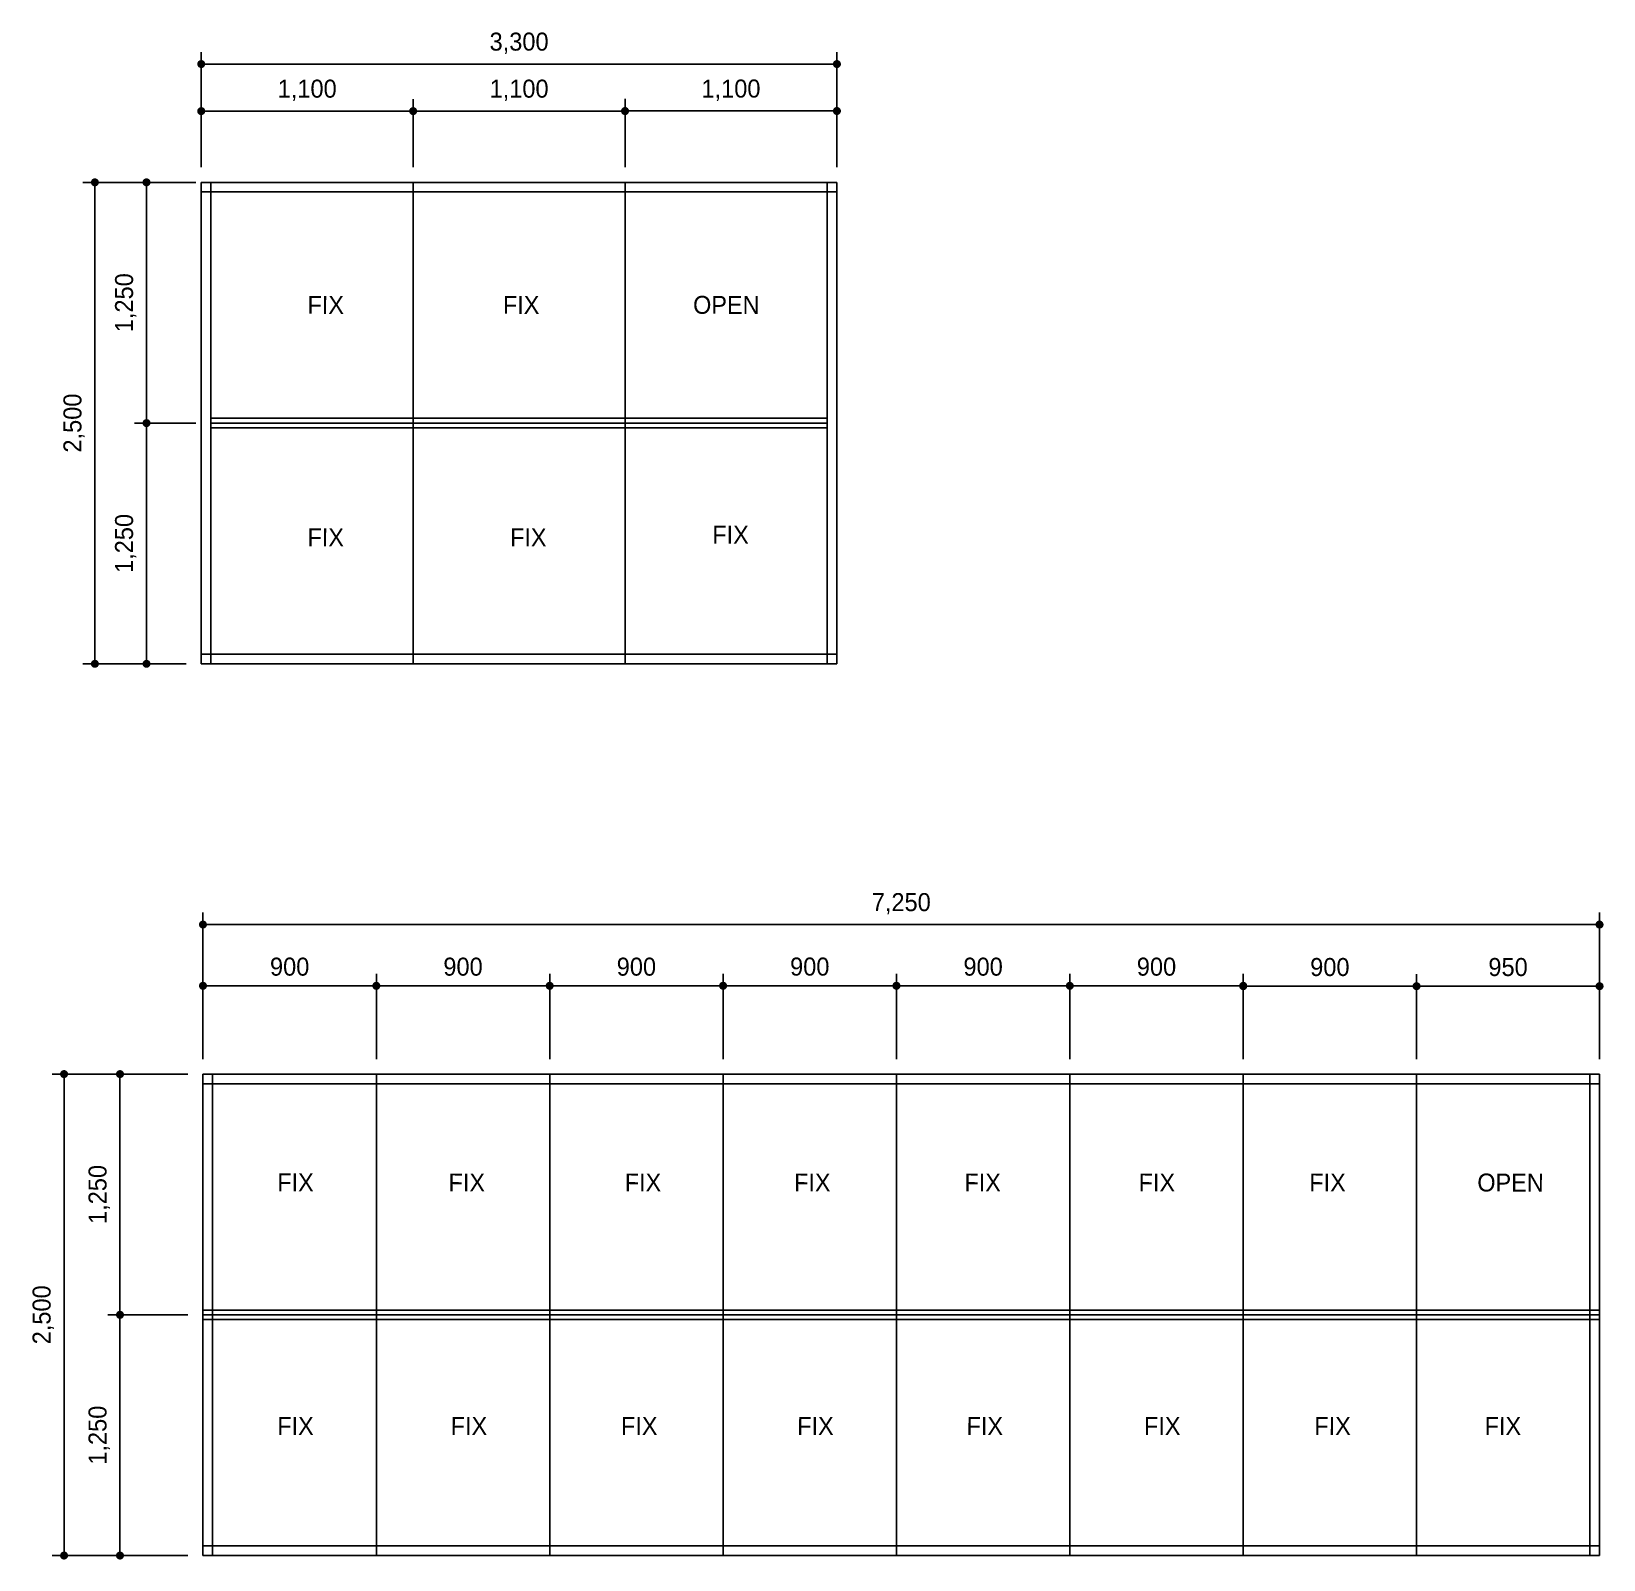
# Model space of a CAD drawing. Header units: millimetres. Extents: x -224448 to 1592092, y -164641 to 319001.
# Drawn here: x 71216 to 79377, y 131897 to 139832 of the extents above; entities that cross this region are included whole.
import ezdxf
from ezdxf.enums import TextEntityAlignment as Align

# ---------------------------------------------------------------- set-up
doc = ezdxf.new("R2010")
doc.units = ezdxf.units.MM
doc.layers.get('Defpoints').update_dxf_attribs({"color": 35})
doc.layers.add('I-TEXT', color=7, linetype='Continuous')
doc.styles.add('GHS', font='Dotum.ttf')
doc.styles.add('NTOP', font='Dotum.ttf')
doc.dimstyles.new('HOON DIM', dxfattribs={"dimscale": 52, "dimtxt": 1.8, "dimasz": 0.8, "dimexe": 1.2, "dimexo": 1.5, "dimgap": 1, "dimtad": 1, "dimdec": 0, "dimzin": 0, "dimdsep": 46, "dimlunit": 6, "dimtxsty": 'GHS', "dimblk": 'DOT', "dimcen": 3, "dimclrd": 6, "dimclre": 6, "dimclrt": 3, "dimadec": 0, "dimazin": 0, "dimtm": 1e-09, "dimtfac": 1, "dimtdec": 0, "dimtix": 1, "dimtmove": 2, "dimatfit": 3, "dimldrblk": 'DOT', "dimfxl": 1, "dimtolj": 1, "dimtzin": 0, "dimarcsym": 0})

# ---------------------------------------------------------------- blocks, each defined once
blk = doc.blocks.new('_Dot')
at = {"color": 0, "linetype": 'ByBlock', "lineweight": -2}
blk.add_line((-0.5, 0), (-1, 0), dxfattribs=at)
at = {"color": 0, "linetype": 'ByBlock', "const_width": 0.5}
blk.add_lwpolyline([(-0.25, 0, 1), (0.25, 0, 1)], format="xyb", close=True, dxfattribs=at)
blk = doc.blocks.new('*D1069')
at = {"color": 6, "lineweight": -2, "transparency": 16777216}
for p, q in [((72097.6, 139126.2), (72097.6, 139724.9)), ((75397.6, 139126.2), (75397.6, 139724.9)), ((72139.2, 139662.5), (75356, 139662.5))]:
    blk.add_line(p, q, dxfattribs=at)
at = {"layer": 'Defpoints', "color": 0, "transparency": 16777216}
for p in [(75397.6, 139662.5), (72097.6, 139048.2), (75397.6, 139048.2)]:
    blk.add_point(p, dxfattribs=at)
at = {"color": 6, "lineweight": -2, "transparency": 16777216, "xscale": 41.6, "yscale": 41.6, "zscale": 41.6, "rotation": 180}
blk.add_blockref('_Dot', (72097.6, 139662.5), dxfattribs=at)
at = {"color": 6, "lineweight": -2, "transparency": 16777216, "xscale": 41.6, "yscale": 41.6, "zscale": 41.6}
blk.add_blockref('_Dot', (75397.6, 139662.5), dxfattribs=at)
at = {"color": 3, "transparency": 16777216, "insert": (73747.6, 139770.4), "char_height": 93.6, "attachment_point": 5, "style": 'GHS'}
blk.add_mtext('\\A1;3,300', dxfattribs=at)
blk = doc.blocks.new('*D1070')
at = {"color": 6, "lineweight": -2, "transparency": 16777216}
for p, q in [((72097.6, 139126.2), (72097.6, 139480.5)), ((73197.6, 139126.2), (73197.6, 139480.5)), ((72139.2, 139418.1), (73156, 139418.1))]:
    blk.add_line(p, q, dxfattribs=at)
at = {"layer": 'Defpoints', "color": 0, "transparency": 16777216}
for p in [(73197.6, 139418.1), (72097.6, 139048.2), (73197.6, 139048.2)]:
    blk.add_point(p, dxfattribs=at)
at = {"color": 6, "lineweight": -2, "transparency": 16777216, "xscale": 41.6, "yscale": 41.6, "zscale": 41.6, "rotation": 180}
blk.add_blockref('_Dot', (72097.6, 139418.1), dxfattribs=at)
at = {"color": 6, "lineweight": -2, "transparency": 16777216, "xscale": 41.6, "yscale": 41.6, "zscale": 41.6}
blk.add_blockref('_Dot', (73197.6, 139418.1), dxfattribs=at)
at = {"color": 3, "transparency": 16777216, "insert": (72647.6, 139526), "char_height": 93.6, "attachment_point": 5, "style": 'GHS'}
blk.add_mtext('\\A1;1,100', dxfattribs=at)
blk = doc.blocks.new('*D1071')
at = {"color": 6, "lineweight": -2, "transparency": 16777216}
for p, q in [((73197.6, 139126.2), (73197.6, 139480.5)), ((74297.6, 139126.2), (74297.6, 139480.5)), ((73239.2, 139418.1), (74256, 139418.1))]:
    blk.add_line(p, q, dxfattribs=at)
at = {"layer": 'Defpoints', "color": 0, "transparency": 16777216}
for p in [(74297.6, 139418.1), (73197.6, 139048.2), (74297.6, 139048.2)]:
    blk.add_point(p, dxfattribs=at)
at = {"color": 6, "lineweight": -2, "transparency": 16777216, "xscale": 41.6, "yscale": 41.6, "zscale": 41.6, "rotation": 180}
blk.add_blockref('_Dot', (73197.6, 139418.1), dxfattribs=at)
at = {"color": 6, "lineweight": -2, "transparency": 16777216, "xscale": 41.6, "yscale": 41.6, "zscale": 41.6}
blk.add_blockref('_Dot', (74297.6, 139418.1), dxfattribs=at)
at = {"color": 3, "transparency": 16777216, "insert": (73747.6, 139526), "char_height": 93.6, "attachment_point": 5, "style": 'GHS'}
blk.add_mtext('\\A1;1,100', dxfattribs=at)
blk = doc.blocks.new('*D1072')
at = {"color": 6, "lineweight": -2, "transparency": 16777216}
for p, q in [((74297.6, 139126.2), (74297.6, 139481.1)), ((75397.6, 139126.2), (75397.6, 139481.1)), ((74339.2, 139418.7), (75356, 139418.7))]:
    blk.add_line(p, q, dxfattribs=at)
at = {"layer": 'Defpoints', "color": 0, "transparency": 16777216}
for p in [(75397.6, 139418.7), (74297.6, 139048.2), (75397.6, 139048.2)]:
    blk.add_point(p, dxfattribs=at)
at = {"color": 6, "lineweight": -2, "transparency": 16777216, "xscale": 41.6, "yscale": 41.6, "zscale": 41.6, "rotation": 180}
blk.add_blockref('_Dot', (74297.6, 139418.7), dxfattribs=at)
at = {"color": 6, "lineweight": -2, "transparency": 16777216, "xscale": 41.6, "yscale": 41.6, "zscale": 41.6}
blk.add_blockref('_Dot', (75397.6, 139418.7), dxfattribs=at)
at = {"color": 3, "transparency": 16777216, "insert": (74847.6, 139526.6), "char_height": 93.6, "attachment_point": 5, "style": 'GHS'}
blk.add_mtext('\\A1;1,100', dxfattribs=at)
blk = doc.blocks.new('*D1073')
at = {"color": 6, "lineweight": -2, "transparency": 16777216}
for p, q in [((72019.6, 139048.2), (71483.1, 139048.2)), ((71545.5, 139006.6), (71545.5, 136589.8)), ((72019.6, 136548.2), (71483.1, 136548.2))]:
    blk.add_line(p, q, dxfattribs=at)
at = {"layer": 'Defpoints', "color": 0, "transparency": 16777216}
for p in [(72097.6, 139048.2), (71545.5, 136548.2), (72097.6, 136548.2)]:
    blk.add_point(p, dxfattribs=at)
at = {"color": 6, "lineweight": -2, "transparency": 16777216, "xscale": 41.6, "yscale": 41.6, "zscale": 41.6}
for p, rotation in [((71545.5, 139048.2), 90), ((71545.5, 136548.2), 270)]:
    blk.add_blockref('_Dot', p, dxfattribs=dict(at, rotation=rotation))
at = {"color": 3, "transparency": 16777216, "insert": (71437.6, 137798.2), "char_height": 93.6, "attachment_point": 5, "rotation": 90, "style": 'GHS'}
blk.add_mtext('\\A1;2,500', dxfattribs=at)
blk = doc.blocks.new('*D1074')
at = {"color": 6, "lineweight": -2, "transparency": 16777216}
for p, q in [((72069.6, 139048.2), (71751.1, 139048.2)), ((71813.5, 137839.8), (71813.5, 139006.6)), ((72069.6, 137798.2), (71751.1, 137798.2))]:
    blk.add_line(p, q, dxfattribs=at)
at = {"layer": 'Defpoints', "color": 0, "transparency": 16777216}
for p in [(71813.5, 139048.2), (72147.6, 139048.2), (72147.6, 137798.2)]:
    blk.add_point(p, dxfattribs=at)
at = {"color": 6, "lineweight": -2, "transparency": 16777216, "xscale": 41.6, "yscale": 41.6, "zscale": 41.6}
for p, rotation in [((71813.5, 139048.2), 90), ((71813.5, 137798.2), 270)]:
    blk.add_blockref('_Dot', p, dxfattribs=dict(at, rotation=rotation))
at = {"color": 3, "transparency": 16777216, "insert": (71705.6, 138423.2), "char_height": 93.6, "attachment_point": 5, "rotation": 90, "style": 'GHS'}
blk.add_mtext('\\A1;1,250', dxfattribs=at)
blk = doc.blocks.new('*D1075')
at = {"color": 6, "lineweight": -2, "transparency": 16777216}
for p, q in [((72019.6, 137798.2), (71751.1, 137798.2)), ((71813.5, 137756.6), (71813.5, 136589.8)), ((72019.6, 136548.2), (71751.1, 136548.2))]:
    blk.add_line(p, q, dxfattribs=at)
at = {"layer": 'Defpoints', "color": 0, "transparency": 16777216}
for p in [(72097.6, 137798.2), (71813.5, 136548.2), (72097.6, 136548.2)]:
    blk.add_point(p, dxfattribs=at)
at = {"color": 6, "lineweight": -2, "transparency": 16777216, "xscale": 41.6, "yscale": 41.6, "zscale": 41.6}
for p, rotation in [((71813.5, 137798.2), 90), ((71813.5, 136548.2), 270)]:
    blk.add_blockref('_Dot', p, dxfattribs=dict(at, rotation=rotation))
at = {"color": 3, "transparency": 16777216, "insert": (71705.6, 137173.2), "char_height": 93.6, "attachment_point": 5, "rotation": 90, "style": 'GHS'}
blk.add_mtext('\\A1;1,250', dxfattribs=at)
blk = doc.blocks.new('*D1076')
at = {"color": 6, "lineweight": -2, "transparency": 16777216}
for p, q in [((72106.6, 134495.9), (72106.6, 135256.6)), ((79356.6, 134495.9), (79356.6, 135256.6)), ((72148.2, 135194.2), (79315, 135194.2))]:
    blk.add_line(p, q, dxfattribs=at)
at = {"layer": 'Defpoints', "color": 0, "transparency": 16777216}
for p in [(79356.6, 135194.2), (72106.6, 134417.9), (79356.6, 134417.9)]:
    blk.add_point(p, dxfattribs=at)
at = {"color": 6, "lineweight": -2, "transparency": 16777216, "xscale": 41.6, "yscale": 41.6, "zscale": 41.6, "rotation": 180}
blk.add_blockref('_Dot', (72106.6, 135194.2), dxfattribs=at)
at = {"color": 6, "lineweight": -2, "transparency": 16777216, "xscale": 41.6, "yscale": 41.6, "zscale": 41.6}
blk.add_blockref('_Dot', (79356.6, 135194.2), dxfattribs=at)
at = {"color": 3, "transparency": 16777216, "insert": (75731.6, 135302.1), "char_height": 93.6, "attachment_point": 5, "style": 'GHS'}
blk.add_mtext('\\A1;7,250', dxfattribs=at)
blk = doc.blocks.new('*D1077')
at = {"color": 6, "lineweight": -2, "transparency": 16777216}
for p, q in [((72106.6, 134495.9), (72106.6, 134938.7)), ((73006.6, 134495.9), (73006.6, 134938.7)), ((72148.2, 134876.3), (72965, 134876.3))]:
    blk.add_line(p, q, dxfattribs=at)
at = {"layer": 'Defpoints', "color": 0, "transparency": 16777216}
for p in [(73006.6, 134876.3), (72106.6, 134417.9), (73006.6, 134417.9)]:
    blk.add_point(p, dxfattribs=at)
at = {"color": 6, "lineweight": -2, "transparency": 16777216, "xscale": 41.6, "yscale": 41.6, "zscale": 41.6, "rotation": 180}
blk.add_blockref('_Dot', (72106.6, 134876.3), dxfattribs=at)
at = {"color": 6, "lineweight": -2, "transparency": 16777216, "xscale": 41.6, "yscale": 41.6, "zscale": 41.6}
blk.add_blockref('_Dot', (73006.6, 134876.3), dxfattribs=at)
at = {"color": 3, "transparency": 16777216, "insert": (72556.6, 134975.1), "char_height": 93.6, "attachment_point": 5, "style": 'GHS'}
blk.add_mtext('\\A1;900', dxfattribs=at)
blk = doc.blocks.new('*D1078')
at = {"color": 6, "lineweight": -2, "transparency": 16777216}
for p, q in [((73006.6, 134495.9), (73006.6, 134938.7)), ((73906.6, 134495.9), (73906.6, 134938.7)), ((73048.2, 134876.3), (73865, 134876.3))]:
    blk.add_line(p, q, dxfattribs=at)
at = {"layer": 'Defpoints', "color": 0, "transparency": 16777216}
for p in [(73906.6, 134876.3), (73006.6, 134417.9), (73906.6, 134417.9)]:
    blk.add_point(p, dxfattribs=at)
at = {"color": 6, "lineweight": -2, "transparency": 16777216, "xscale": 41.6, "yscale": 41.6, "zscale": 41.6, "rotation": 180}
blk.add_blockref('_Dot', (73006.6, 134876.3), dxfattribs=at)
at = {"color": 6, "lineweight": -2, "transparency": 16777216, "xscale": 41.6, "yscale": 41.6, "zscale": 41.6}
blk.add_blockref('_Dot', (73906.6, 134876.3), dxfattribs=at)
at = {"color": 3, "transparency": 16777216, "insert": (73456.6, 134975.1), "char_height": 93.6, "attachment_point": 5, "style": 'GHS'}
blk.add_mtext('\\A1;900', dxfattribs=at)
blk = doc.blocks.new('*D1079')
at = {"color": 6, "lineweight": -2, "transparency": 16777216}
for p, q in [((73906.6, 134495.9), (73906.6, 134938.7)), ((74806.6, 134495.9), (74806.6, 134938.7)), ((73948.2, 134876.3), (74765, 134876.3))]:
    blk.add_line(p, q, dxfattribs=at)
at = {"layer": 'Defpoints', "color": 0, "transparency": 16777216}
for p in [(74806.6, 134876.3), (73906.6, 134417.9), (74806.6, 134417.9)]:
    blk.add_point(p, dxfattribs=at)
at = {"color": 6, "lineweight": -2, "transparency": 16777216, "xscale": 41.6, "yscale": 41.6, "zscale": 41.6, "rotation": 180}
blk.add_blockref('_Dot', (73906.6, 134876.3), dxfattribs=at)
at = {"color": 6, "lineweight": -2, "transparency": 16777216, "xscale": 41.6, "yscale": 41.6, "zscale": 41.6}
blk.add_blockref('_Dot', (74806.6, 134876.3), dxfattribs=at)
at = {"color": 3, "transparency": 16777216, "insert": (74356.6, 134975.1), "char_height": 93.6, "attachment_point": 5, "style": 'GHS'}
blk.add_mtext('\\A1;900', dxfattribs=at)
blk = doc.blocks.new('*D1080')
at = {"color": 6, "lineweight": -2, "transparency": 16777216}
for p, q in [((74806.6, 134495.9), (74806.6, 134939.1)), ((75706.6, 134495.9), (75706.6, 134939.1)), ((74848.2, 134876.7), (75665, 134876.7))]:
    blk.add_line(p, q, dxfattribs=at)
at = {"layer": 'Defpoints', "color": 0, "transparency": 16777216}
for p in [(75706.6, 134876.7), (74806.6, 134417.9), (75706.6, 134417.9)]:
    blk.add_point(p, dxfattribs=at)
at = {"color": 6, "lineweight": -2, "transparency": 16777216, "xscale": 41.6, "yscale": 41.6, "zscale": 41.6, "rotation": 180}
blk.add_blockref('_Dot', (74806.6, 134876.7), dxfattribs=at)
at = {"color": 6, "lineweight": -2, "transparency": 16777216, "xscale": 41.6, "yscale": 41.6, "zscale": 41.6}
blk.add_blockref('_Dot', (75706.6, 134876.7), dxfattribs=at)
at = {"color": 3, "transparency": 16777216, "insert": (75256.6, 134975.5), "char_height": 93.6, "attachment_point": 5, "style": 'GHS'}
blk.add_mtext('\\A1;900', dxfattribs=at)
blk = doc.blocks.new('*D1081')
at = {"color": 6, "lineweight": -2, "transparency": 16777216}
for p, q in [((75706.6, 134495.9), (75706.6, 134938.7)), ((76606.6, 134495.9), (76606.6, 134938.7)), ((75748.2, 134876.3), (76565, 134876.3))]:
    blk.add_line(p, q, dxfattribs=at)
at = {"layer": 'Defpoints', "color": 0, "transparency": 16777216}
for p in [(76606.6, 134876.3), (75706.6, 134417.9), (76606.6, 134417.9)]:
    blk.add_point(p, dxfattribs=at)
at = {"color": 6, "lineweight": -2, "transparency": 16777216, "xscale": 41.6, "yscale": 41.6, "zscale": 41.6, "rotation": 180}
blk.add_blockref('_Dot', (75706.6, 134876.3), dxfattribs=at)
at = {"color": 6, "lineweight": -2, "transparency": 16777216, "xscale": 41.6, "yscale": 41.6, "zscale": 41.6}
blk.add_blockref('_Dot', (76606.6, 134876.3), dxfattribs=at)
at = {"color": 3, "transparency": 16777216, "insert": (76156.6, 134975.1), "char_height": 93.6, "attachment_point": 5, "style": 'GHS'}
blk.add_mtext('\\A1;900', dxfattribs=at)
blk = doc.blocks.new('*D1082')
at = {"color": 6, "lineweight": -2, "transparency": 16777216}
for p, q in [((76606.6, 134495.9), (76606.6, 134938.7)), ((77506.6, 134495.9), (77506.6, 134938.7)), ((76648.2, 134876.3), (77465, 134876.3))]:
    blk.add_line(p, q, dxfattribs=at)
at = {"layer": 'Defpoints', "color": 0, "transparency": 16777216}
for p in [(77506.6, 134876.3), (76606.6, 134417.9), (77506.6, 134417.9)]:
    blk.add_point(p, dxfattribs=at)
at = {"color": 6, "lineweight": -2, "transparency": 16777216, "xscale": 41.6, "yscale": 41.6, "zscale": 41.6, "rotation": 180}
blk.add_blockref('_Dot', (76606.6, 134876.3), dxfattribs=at)
at = {"color": 6, "lineweight": -2, "transparency": 16777216, "xscale": 41.6, "yscale": 41.6, "zscale": 41.6}
blk.add_blockref('_Dot', (77506.6, 134876.3), dxfattribs=at)
at = {"color": 3, "transparency": 16777216, "insert": (77056.6, 134975.1), "char_height": 93.6, "attachment_point": 5, "style": 'GHS'}
blk.add_mtext('\\A1;900', dxfattribs=at)
blk = doc.blocks.new('*D1083')
at = {"color": 6, "lineweight": -2, "transparency": 16777216}
for p, q in [((77506.6, 134495.9), (77506.6, 134936.7)), ((78406.6, 134495.9), (78406.6, 134936.7)), ((77548.2, 134874.3), (78365, 134874.3))]:
    blk.add_line(p, q, dxfattribs=at)
at = {"layer": 'Defpoints', "color": 0, "transparency": 16777216}
for p in [(78406.6, 134874.3), (77506.6, 134417.9), (78406.6, 134417.9)]:
    blk.add_point(p, dxfattribs=at)
at = {"color": 6, "lineweight": -2, "transparency": 16777216, "xscale": 41.6, "yscale": 41.6, "zscale": 41.6, "rotation": 180}
blk.add_blockref('_Dot', (77506.6, 134874.3), dxfattribs=at)
at = {"color": 6, "lineweight": -2, "transparency": 16777216, "xscale": 41.6, "yscale": 41.6, "zscale": 41.6}
blk.add_blockref('_Dot', (78406.6, 134874.3), dxfattribs=at)
at = {"color": 3, "transparency": 16777216, "insert": (77956.6, 134973.2), "char_height": 93.6, "attachment_point": 5, "style": 'GHS'}
blk.add_mtext('\\A1;900', dxfattribs=at)
blk = doc.blocks.new('*D1084')
at = {"color": 6, "lineweight": -2, "transparency": 16777216}
for p, q in [((78406.6, 134495.9), (78406.6, 134936.7)), ((79356.6, 134495.9), (79356.6, 134936.7)), ((78448.2, 134874.3), (79315, 134874.3))]:
    blk.add_line(p, q, dxfattribs=at)
at = {"layer": 'Defpoints', "color": 0, "transparency": 16777216}
for p in [(79356.6, 134874.3), (78406.6, 134417.9), (79356.6, 134417.9)]:
    blk.add_point(p, dxfattribs=at)
at = {"color": 6, "lineweight": -2, "transparency": 16777216, "xscale": 41.6, "yscale": 41.6, "zscale": 41.6, "rotation": 180}
blk.add_blockref('_Dot', (78406.6, 134874.3), dxfattribs=at)
at = {"color": 6, "lineweight": -2, "transparency": 16777216, "xscale": 41.6, "yscale": 41.6, "zscale": 41.6}
blk.add_blockref('_Dot', (79356.6, 134874.3), dxfattribs=at)
at = {"color": 3, "transparency": 16777216, "insert": (78881.6, 134973.2), "char_height": 93.6, "attachment_point": 5, "style": 'GHS'}
blk.add_mtext('\\A1;950', dxfattribs=at)
blk = doc.blocks.new('*D1085')
at = {"color": 6, "lineweight": -2, "transparency": 16777216}
for p, q in [((72028.6, 134417.9), (71323, 134417.9)), ((71385.4, 134376.3), (71385.4, 131959.5)), ((72028.6, 131917.9), (71323, 131917.9))]:
    blk.add_line(p, q, dxfattribs=at)
at = {"layer": 'Defpoints', "color": 0, "transparency": 16777216}
for p in [(72106.6, 134417.9), (71385.4, 131917.9), (72106.6, 131917.9)]:
    blk.add_point(p, dxfattribs=at)
at = {"color": 6, "lineweight": -2, "transparency": 16777216, "xscale": 41.6, "yscale": 41.6, "zscale": 41.6}
for p, rotation in [((71385.4, 134417.9), 90), ((71385.4, 131917.9), 270)]:
    blk.add_blockref('_Dot', p, dxfattribs=dict(at, rotation=rotation))
at = {"color": 3, "transparency": 16777216, "insert": (71277.5, 133167.9), "char_height": 93.6, "attachment_point": 5, "rotation": 90, "style": 'GHS'}
blk.add_mtext('\\A1;2,500', dxfattribs=at)
blk = doc.blocks.new('*D1086')
at = {"color": 6, "lineweight": -2, "transparency": 16777216}
for p, q in [((72028.6, 134417.9), (71613.4, 134417.9)), ((71675.8, 134376.3), (71675.8, 133209.5)), ((72028.6, 133167.9), (71613.4, 133167.9))]:
    blk.add_line(p, q, dxfattribs=at)
at = {"layer": 'Defpoints', "color": 0, "transparency": 16777216}
for p in [(72106.6, 134417.9), (71675.8, 133167.9), (72106.6, 133167.9)]:
    blk.add_point(p, dxfattribs=at)
at = {"color": 6, "lineweight": -2, "transparency": 16777216, "xscale": 41.6, "yscale": 41.6, "zscale": 41.6}
for p, rotation in [((71675.8, 134417.9), 90), ((71675.8, 133167.9), 270)]:
    blk.add_blockref('_Dot', p, dxfattribs=dict(at, rotation=rotation))
at = {"color": 3, "transparency": 16777216, "insert": (71567.9, 133792.9), "char_height": 93.6, "attachment_point": 5, "rotation": 90, "style": 'GHS'}
blk.add_mtext('\\A1;1,250', dxfattribs=at)
blk = doc.blocks.new('*D1087')
at = {"color": 6, "lineweight": -2, "transparency": 16777216}
for p, q in [((72028.6, 133167.9), (71613.4, 133167.9)), ((71675.8, 133126.3), (71675.8, 131959.5)), ((72028.6, 131917.9), (71613.4, 131917.9))]:
    blk.add_line(p, q, dxfattribs=at)
at = {"layer": 'Defpoints', "color": 0, "transparency": 16777216}
for p in [(72106.6, 133167.9), (71675.8, 131917.9), (72106.6, 131917.9)]:
    blk.add_point(p, dxfattribs=at)
at = {"color": 6, "lineweight": -2, "transparency": 16777216, "xscale": 41.6, "yscale": 41.6, "zscale": 41.6}
for p, rotation in [((71675.8, 133167.9), 90), ((71675.8, 131917.9), 270)]:
    blk.add_blockref('_Dot', p, dxfattribs=dict(at, rotation=rotation))
at = {"color": 3, "transparency": 16777216, "insert": (71567.9, 132542.9), "char_height": 93.6, "attachment_point": 5, "rotation": 90, "style": 'GHS'}
blk.add_mtext('\\A1;1,250', dxfattribs=at)

msp = doc.modelspace()

# ---------------------------------------------------------------- linework, layer by layer
at = {"color": 2}
for p, q in [((72097.575, 139048.209), (75397.575, 139048.209)), ((72097.575, 136548.209), (72097.575, 139048.209)), ((72097.575, 138998.209), (75397.575, 138998.209)), ((72147.575, 136548.209), (72147.575, 139048.209)), ((73197.575, 136548.209), (73197.575, 139048.209)), ((74297.575, 136548.209), (74297.575, 139048.209)), ((75347.575, 139048.209), (75347.575, 136548.209)), ((75397.575, 139048.209), (75397.575, 136548.209)), ((75347.575, 137823.209), (72147.575, 137823.209)), ((73197.575, 137798.209), (72147.575, 137798.209)), ((75347.575, 137773.209), (72147.575, 137773.209)), ((74297.575, 137798.209), (73197.575, 137798.209)), ((74297.575, 137798.209), (75347.575, 137798.209)), ((75397.575, 136598.209), (72097.575, 136598.209)), ((75397.575, 136548.209), (72097.575, 136548.209)), ((72106.585, 134417.92), (79356.585, 134417.92)), ((72106.585, 131917.92), (72106.585, 134417.92)), ((72156.585, 131917.92), (72156.585, 134417.92)), ((73006.585, 131917.92), (73006.585, 134417.92)), ((73906.585, 131917.92), (73906.585, 134417.92)), ((74806.585, 131917.92), (74806.585, 134417.92)), ((75706.585, 131917.92), (75706.585, 134417.92)), ((76606.585, 131917.92), (76606.585, 134417.92)), ((77506.585, 131917.92), (77506.585, 134417.92)), ((78406.585, 131917.92), (78406.585, 134417.92)), ((79306.585, 134417.92), (79306.585, 131917.92)), ((79356.585, 134417.92), (79356.585, 131917.92)), ((72106.585, 134367.92), (79356.585, 134367.92)), ((72106.585, 133192.92), (79356.585, 133192.92)), ((72106.585, 133167.92), (79356.585, 133167.92)), ((72106.585, 133142.92), (79356.585, 133142.92)), ((79356.585, 131967.92), (72106.585, 131967.92)), ((79356.585, 131917.92), (72106.585, 131917.92))]:
    msp.add_line(p, q, dxfattribs=at)

# ---------------------------------------------------------------- texts
at = {"layer": 'I-TEXT', "color": 0, "style": 'NTOP'}
for s, p in [('FIX', (72743.812, 138411.966)), ('FIX', (73758.357, 138411.966)), ('OPEN', (74823.353, 138411.966)), ('FIX', (72743.812, 137204.473)), ('FIX', (73795.5, 137204.473)), ('FIX', (74845.349, 137218.586)), ('FIX', (72586.842, 133855.459)), ('FIX', (73476.097, 133855.049)), ('FIX', (74390.756, 133855.049)), ('FIX', (75269.842, 133855.049)), ('FIX', (76154.011, 133855.049)), ('FIX', (77058.502, 133855.049)), ('FIX', (77944.448, 133855.049)), ('OPEN', (78894.468, 133854.699)), ('FIX', (72586.847, 132590.708)), ('FIX', (73487.344, 132590.708)), ('FIX', (74371.514, 132590.708)), ('FIX', (75286.173, 132590.708)), ('FIX', (76165.258, 132590.708)), ('FIX', (77086.546, 132590.708)), ('FIX', (77970.712, 132590.708)), ('FIX', (78854.882, 132590.708))]:
    msp.add_text(s, height=93, rotation=359.9114548, dxfattribs=at).set_placement(p, align=Align.MIDDLE_CENTER)

# ---------------------------------------------------------------- dimensions: what is measured, and where the dimension line sits
at = {"color": 2}
for base, p1, p2, picture, middle in [((75397.575, 139662.512), (72097.575, 139048.209), (75397.575, 139048.209), '*D1069', (73747.575, 139770.393)), ((73197.575, 139418.107), (72097.575, 139048.209), (73197.575, 139048.209), '*D1070', (72647.575, 139525.988)), ((74297.575, 139418.107), (73197.575, 139048.209), (74297.575, 139048.209), '*D1071', (73747.575, 139525.988)), ((75397.575, 139418.747), (74297.575, 139048.209), (75397.575, 139048.209), '*D1072', (74847.575, 139526.627)), ((79356.585, 135194.232), (72106.585, 134417.92), (79356.585, 134417.92), '*D1076', (75731.585, 135302.113)), ((73006.585, 134876.276), (72106.585, 134417.92), (73006.585, 134417.92), '*D1077', (72556.585, 134975.14)), ((73906.585, 134876.276), (73006.585, 134417.92), (73906.585, 134417.92), '*D1078', (73456.585, 134975.14)), ((74806.585, 134876.276), (73906.585, 134417.92), (74806.585, 134417.92), '*D1079', (74356.585, 134975.14)), ((75706.585, 134876.68), (74806.585, 134417.92), (75706.585, 134417.92), '*D1080', (75256.585, 134975.543)), ((76606.585, 134876.257), (75706.585, 134417.92), (76606.585, 134417.92), '*D1081', (76156.585, 134975.12)), ((77506.585, 134876.257), (76606.585, 134417.92), (77506.585, 134417.92), '*D1082', (77056.585, 134975.12)), ((78406.585, 134874.333), (77506.585, 134417.92), (78406.585, 134417.92), '*D1083', (77956.585, 134973.197)), ((79356.585, 134874.333), (78406.585, 134417.92), (79356.585, 134417.92), '*D1084', (78881.585, 134973.197))]:
    dim = msp.add_linear_dim(base=base, p1=p1, p2=p2, dimstyle='HOON DIM', override={"dimfxl": 1.35}, dxfattribs=at)
    dim.commit()
    dim.dimension.update_dxf_attribs({"geometry": picture, "text_midpoint": middle})
for base, p1, p2, picture, middle in [((71545.482, 136548.209), (72097.575, 139048.209), (72097.575, 136548.209), '*D1073', (71437.601, 137798.209)), ((71813.454, 139048.209), (72147.575, 137798.209), (72147.575, 139048.209), '*D1074', (71705.573, 138423.209)), ((71813.454, 136548.209), (72097.575, 137798.209), (72097.575, 136548.209), '*D1075', (71705.573, 137173.209)), ((71385.416, 131917.92), (72106.585, 134417.92), (72106.585, 131917.92), '*D1085', (71277.536, 133167.92)), ((71675.801, 133167.92), (72106.585, 134417.92), (72106.585, 133167.92), '*D1086', (71567.92, 133792.92)), ((71675.801, 131917.92), (72106.585, 133167.92), (72106.585, 131917.92), '*D1087', (71567.92, 132542.92))]:
    dim = msp.add_linear_dim(base=base, p1=p1, p2=p2, angle=90, dimstyle='HOON DIM', override={"dimfxl": 1.35}, dxfattribs=at)
    dim.commit()
    dim.dimension.update_dxf_attribs({"geometry": picture, "text_midpoint": middle})

doc.saveas('drawing.dxf')
